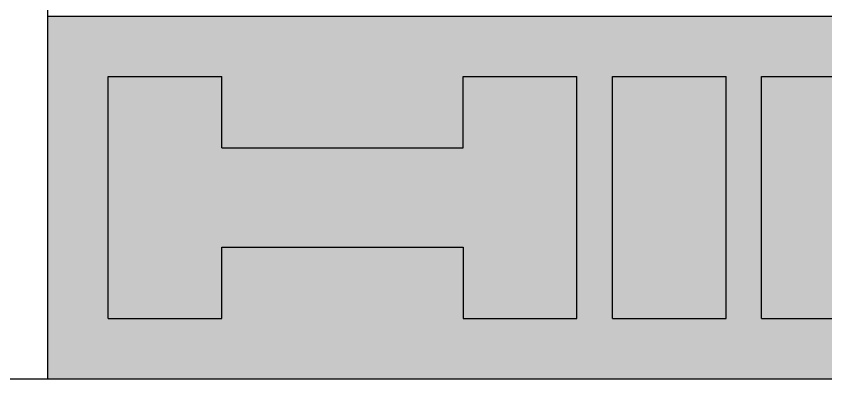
# Model space of a CAD drawing. Header units: millimetres. Extents: x 296 to 4896, y 152 to 3333.
# Drawn here: x 3266 to 4031, y 152 to 494 of the extents above; entities that cross this region are included whole.
import ezdxf

# ---------------------------------------------------------------- set-up
doc = ezdxf.new("R2010")
doc.units = ezdxf.units.MM

# ---------------------------------------------------------------- blocks, each defined once
blk = doc.blocks.new('logo_hilti')
h = blk.add_hatch(color=1)
h.paths.add_polyline_path([(5261.7, 1132.3), (0, 1132.3), (0, 0), (5261.7, 0)])
h.paths.add_polyline_path([(3052.7, 943.6), (4606.8, 943.6), (4606.8, 632.7), (4007.3, 632.7), (4007.3, 188.7), (3652.1, 188.7), (3652.1, 632.7), (3052.7, 632.7)], flags=16)
h.paths.add_polyline_path([(2586.4, 499.5), (3296.9, 499.5), (3296.9, 188.7), (2231.2, 188.7), (2231.2, 943.6), (2586.5, 943.6)], flags=16)
h.paths.add_polyline_path([(2120.2, 188.7), (1765, 188.7), (1765, 943.6), (2120.2, 943.6)], flags=16)
h.paths.add_polyline_path([(1654, 188.7), (1298.8, 188.7), (1298.8, 410.7), (543.9, 410.7), (543.9, 188.7), (188.7, 188.7), (188.7, 943.6), (543.9, 943.6), (543.9, 721.5), (1298.8, 721.5), (1298.8, 943.6), (1654, 943.6)], flags=16)
h.paths.add_polyline_path([(4717.8, 943.6), (5073, 943.6), (5073, 188.7), (4717.8, 188.7)], flags=16)
for points in [[(1654, 943.6), (1298.8, 943.6), (1298.8, 721.5), (543.9, 721.5), (543.9, 943.6), (188.7, 943.6), (188.7, 188.7), (543.9, 188.7), (543.9, 410.7), (1298.8, 410.7), (1298.8, 188.7), (1654, 188.7)], [(2120.2, 943.6), (1765, 943.6), (1765, 188.7), (2120.2, 188.7)], [(3296.9, 499.5), (2586.4, 499.5), (2586.5, 943.6), (2231.2, 943.6), (2231.2, 188.7), (3296.9, 188.7)]]:
    blk.add_hatch(color=256).paths.add_polyline_path(points)
at = {"color": 1}
for p, q in [((0, 0), (0, 1132.3)), ((0, 1132.3), (5261.7, 1132.3)), ((188.7, 188.7), (188.7, 943.6)), ((188.7, 943.6), (543.9, 943.6)), ((543.9, 721.5), (543.9, 943.6)), ((1298.8, 943.6), (1654, 943.6)), ((1298.8, 721.5), (1298.8, 943.6)), ((1654, 188.7), (1654, 943.6)), ((1765, 943.6), (2120.2, 943.6)), ((1765, 188.7), (1765, 943.6)), ((2120.2, 188.7), (2120.2, 943.6)), ((2231.2, 943.6), (2586.5, 943.6)), ((2231.2, 188.7), (2231.2, 943.6)), ((543.9, 721.5), (1298.8, 721.5)), ((543.9, 188.7), (543.9, 410.7)), ((543.9, 410.7), (1298.8, 410.7)), ((1298.8, 410.7), (1298.8, 188.7)), ((188.7, 188.7), (543.9, 188.7)), ((1298.8, 188.7), (1654, 188.7)), ((1765, 188.7), (2120.2, 188.7)), ((2231.2, 188.7), (3296.9, 188.7)), ((0, 0), (5261.7, 0))]:
    blk.add_line(p, q, dxfattribs=at)

msp = doc.modelspace()

# ---------------------------------------------------------------- linework, layer by layer
at = {"color": 18, "true_color": 0x000000}
msp.add_lwpolyline([(2595.77, 151.55), (3295.77, 151.55), (3295.77, 2001.55), (2595.77, 2001.55)], close=True, dxfattribs=at)

# ---------------------------------------------------------------- block references
at = {"xscale": 0.3024, "yscale": 0.3024, "zscale": 0.3024}
msp.add_blockref('logo_hilti', (3295.77, 151.55), dxfattribs=at)

doc.saveas('drawing.dxf')
